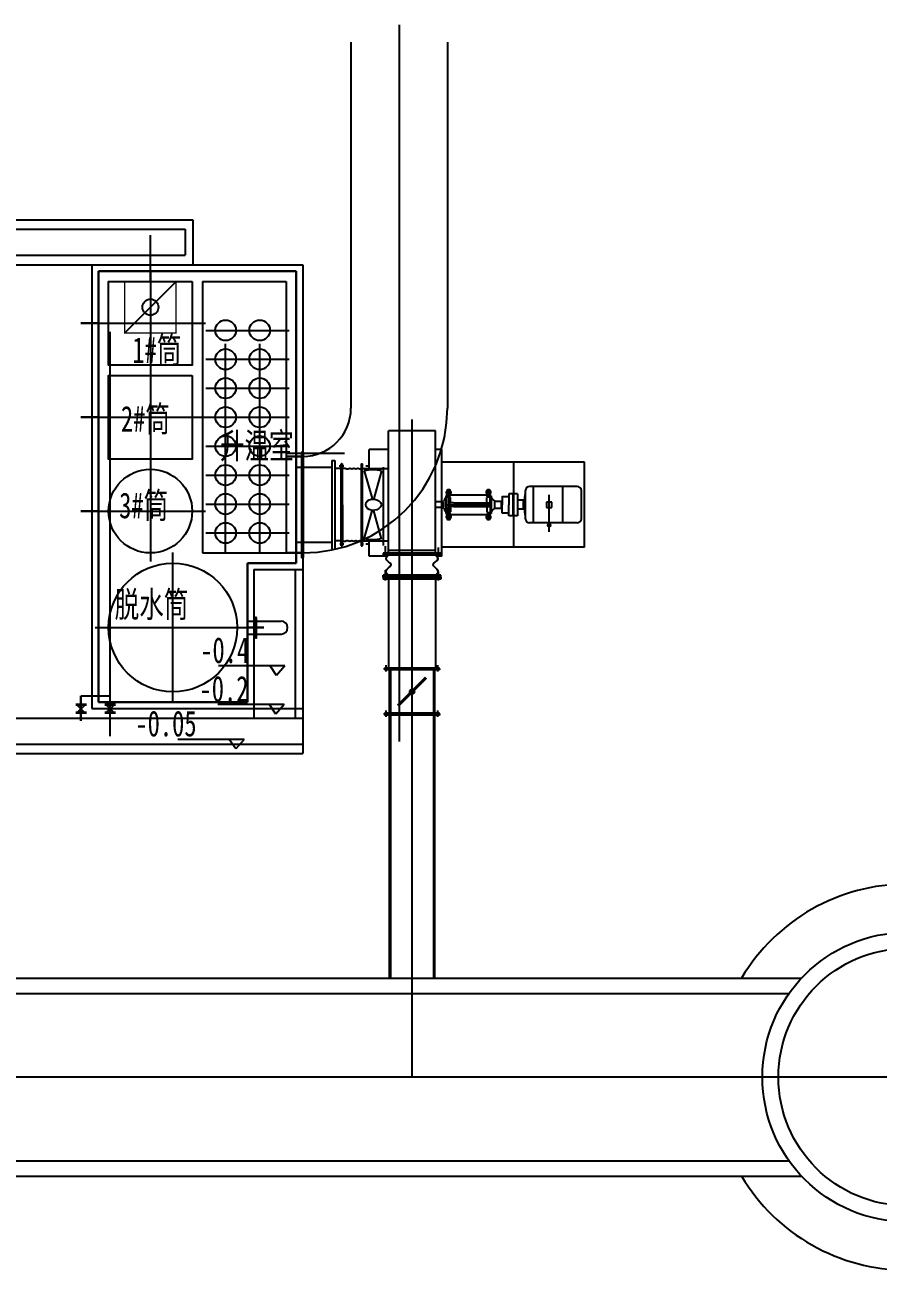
# Model space of a CAD drawing. Extents: x -170 to 1091, y -90 to 504.
# Drawn here: x 209.38 to 222.65, y 46.52 to 65.88 of the extents above; entities that cross this region are included whole.
import ezdxf

# ---------------------------------------------------------------- set-up
doc = ezdxf.new("R2010")
doc.units = 0
doc.header["$LTSCALE"] = 1000
for name, pattern in [('CENTER', [50.8, 31.75, -6.35, 6.35, -6.35]), ('CENTER2', [28.575, 19.05, -3.175, 3.175, -3.175]), ('PF_CENTER', [400, 250, -50, 50, -50])]:
    doc.linetypes.add(name, pattern=pattern)
doc.layers.get('0').update_dxf_attribs({"linetype": 'CONTINUOUS'})
for name, color, linetype in [('01', 7, 'CONTINUOUS'), ('02', 1, 'CONTINUOUS'), ('03', 3, 'CENTER'), ('05', 4, 'PF_CENTER'), ('1A', 7, 'CONTINUOUS'), ('PR', 4, 'CONTINUOUS'), ('建筑各种基础线', 6, 'CONTINUOUS'), ('热媒站中心线', 3, 'CENTER'), ('设备', 4, 'CONTINUOUS')]:
    doc.layers.add(name, color=color, linetype=linetype)
doc.layers.add('EQPT', color=7, linetype='CONTINUOUS', lineweight=40)
doc.styles.get("Standard").update_dxf_attribs({"font": '', "width": 0.75})
doc.styles.get('STANDARD').set_extended_font_data('SimSun')

# ---------------------------------------------------------------- blocks, each defined once
blk = doc.blocks.new('A$C3CAE5930')
at = {"layer": '1A'}
for p, q in [((0, 865, 0), (99, 518, 0)), ((218, 865, 0), (119, 518, 0)), ((87, 507, 0), (130, 507, 0)), ((99, 518, 0), (119, 518, 0)), ((0, 14, 0), (99, 360, 0)), ((87, 372, 0), (130, 372, 0)), ((99, 360, 0), (119, 360, 0)), ((218, 14, 0), (119, 360, 0))]:
    blk.add_line(p, q, dxfattribs=at)
for centre, radius, start, end in [((109, 439, 0), 439, 75.6223, 104.3777), ((87, 439, 0), 67.5, 90, 180), ((130, 417, 0), 90, 14.4775, 90), ((87, 439, 0), 67.5, 180, 270), ((130, 462, 0), 90, 270, 345.5225), ((109, 439, 0), 439, 255.6223, 284.3777)]:
    blk.add_arc(centre, radius, start, end, dxfattribs=at)
blk = doc.blocks.new('A$C214432DA')
at = {"layer": '1A', "xscale": 2.100000000000363, "yscale": 2.100000000000363, "zscale": 2.100000000000363}
blk.add_blockref('A$C3CAE5930', (0, 0, 0), dxfattribs=at)

msp = doc.modelspace()

# ---------------------------------------------------------------- linework, layer by layer
at = {"color": 6, "lineweight": -2}
for p, q in [((211.98924, 62.85093, 0), (211.98924, 62.15093, 0)), ((211.86924, 62.70093, 0), (211.86924, 62.30093, 0)), ((213.57999, 57.41093, 0), (213.57999, 55.10093, 0)), ((213.69999, 57.41093, 0), (213.69999, 54.55093, 0))]:
    msp.add_line(p, q, dxfattribs=at)
at = {"color": 1, "lineweight": 30}
for p, q in [((210.51999, 62.05093, 0), (210.51999, 55.35093, 0)), ((210.51999, 62.05093, 0), (213.59999, 62.05093, 0)), ((213.59999, 62.05093, 0), (213.59999, 57.51093, 0)), ((212.83999, 57.51093, 0), (212.83999, 55.35093, 0)), ((212.83999, 57.51093, 0), (213.59999, 57.51093, 0)), ((210.51999, 55.35093, 0), (212.83999, 55.35093, 0))]:
    msp.add_line(p, q, dxfattribs=at)
at = {"color": 3, "lineweight": -2}
for p, q in [((211.72999, 61.89093, 0), (210.92999, 61.09093, 0)), ((212.83999, 56.61093, 0), (213.36359, 56.61093, 0)), ((212.83999, 56.41093, 0), (213.36359, 56.41093, 0)), ((210.33342, 55.31524, 0), (210.16741, 55.31524, 0)), ((210.33342, 55.30417, 0), (210.16741, 55.30417, 0)), ((210.33342, 55.19218, 0), (210.16741, 55.19218, 0)), ((210.33342, 55.18112, 0), (210.16741, 55.18112, 0)), ((210.30783, 55.30417, 0), (210.19038, 55.19218, 0)), ((210.19109, 55.30417, 0), (210.30618, 55.19218, 0))]:
    msp.add_line(p, q, dxfattribs=at)
at = {"color": 3, "lineweight": 30}
for p, q in [((210.24946, 61.24093, 0), (210.50249, 61.24093, 0)), ((210.24946, 59.78093, 0), (210.50249, 59.78093, 0)), ((210.24946, 58.32093, 0), (210.50249, 58.32093, 0)), ((213.09303, 56.51093, 0), (212.83999, 56.51093, 0)), ((213.09303, 56.51093, 0), (212.83999, 56.51093, 0)), ((210.24946, 55.05948, 0), (210.24946, 55.44791, 0))]:
    msp.add_line(p, q, dxfattribs=at)
at = {"color": 2, "lineweight": 30}
for p, q in [((213.7, 59.17093, 0), (213.43999, 59.17093, 0)), ((213.7, 57.67093, 0), (213.43999, 57.67093, 0))]:
    msp.add_line(p, q, dxfattribs=at)
at = {"color": 0, "lineweight": -3}
for p, q in [((213.4208, 55.91387, 0), (212.39029, 55.91387, 0)), ((213.2903, 55.76546, 0), (213.1913, 55.91387, 0)), ((213.4208, 55.91387, 0), (213.2903, 55.76546, 0)), ((213.40984, 55.3126, 0), (212.37932, 55.3126, 0)), ((213.27933, 55.1642, 0), (213.18033, 55.3126, 0)), ((213.40984, 55.3126, 0), (213.27933, 55.1642, 0)), ((212.78695, 54.77296, 0), (211.75643, 54.77296, 0)), ((212.65644, 54.62456, 0), (212.55744, 54.77296, 0)), ((212.78695, 54.77296, 0), (212.65644, 54.62456, 0))]:
    msp.add_line(p, q, dxfattribs=at)
at = {"color": 2, "lineweight": -2}
for p, q in [((210.78717, 55.31524, 0), (210.62115, 55.31524, 0)), ((210.78717, 55.30417, 0), (210.62115, 55.30417, 0)), ((210.78717, 55.19218, 0), (210.62115, 55.19218, 0)), ((210.78717, 55.18112, 0), (210.62115, 55.18112, 0)), ((210.76157, 55.30417, 0), (210.64412, 55.19218, 0)), ((210.64484, 55.30417, 0), (210.75992, 55.19218, 0))]:
    msp.add_line(p, q, dxfattribs=at)
at = {"color": 6, "lineweight": -2, "const_width": 0.02, "elevation": 0}
msp.add_lwpolyline([(211.72999, 61.89093), (210.92999, 61.89093), (210.92999, 61.09093), (211.72999, 61.09093), (211.72999, 61.89093)], dxfattribs=at)
at = {"color": 2, "lineweight": -2, "const_width": 0.03, "elevation": 0}
msp.add_lwpolyline([(210.70261, 54.81862), (210.70261, 61.11056)], dxfattribs=at)
at = {"color": 0, "elevation": 0}
msp.add_lwpolyline([(213.68049, 59.23488), (213.68049, 57.6024), (213.6931, 57.6024), (213.6931, 59.23488)], close=True, dxfattribs=at)
at = {"color": 2, "lineweight": 30, "elevation": 0}
msp.add_lwpolyline([(213.6931, 59.23488), (213.6931, 57.6024), (213.70571, 57.6024), (213.70571, 59.23488)], close=True, dxfattribs=at)
at = {"color": 3, "lineweight": -2, "elevation": 0}
for points in [[(212.97212, 56.66976), (212.96278, 56.66976), (212.96278, 56.34906), (212.97212, 56.34906)], [(212.98147, 56.66976), (212.97212, 56.66976), (212.97212, 56.34906), (212.98147, 56.34906)]]:
    msp.add_lwpolyline(points, close=True, dxfattribs=at)
at = {"color": 3, "lineweight": -2, "const_width": 0.03, "elevation": 0}
for points in [[(210.24946, 55.44791), (210.70261, 55.44791)], [(210.24946, 55.44791), (210.24946, 55.05948)]]:
    msp.add_lwpolyline(points, dxfattribs=at)
at = {"color": 3, "lineweight": -2}
msp.add_circle((211.32999, 61.49093, 0), 0.125, dxfattribs=at)
msp.add_arc((213.36359, 56.51093, 0), 0.1, 270, 90, dxfattribs=at)
at = {"layer": '01'}
for p, q in [((214.95241, 57.66847, 0), (214.95241, 57.63811, 0)), ((215.84758, 57.66793, 0), (214.95241, 57.66847, 0)), ((215.84758, 57.63757, 0), (214.95241, 57.63811, 0)), ((215.84758, 57.66793, 0), (215.84758, 57.63757, 0)), ((214.95241, 57.29347, 0), (214.95241, 57.32383, 0)), ((215.84758, 57.32329, 0), (214.95241, 57.32383, 0)), ((214.95241, 57.29347, 0), (214.95241, 57.26311, 0)), ((215.84758, 57.29293, 0), (214.95241, 57.29347, 0)), ((215.84758, 57.29293, 0), (215.84758, 57.32329, 0)), ((215.84758, 57.29293, 0), (215.84758, 57.26257, 0)), ((215.84758, 57.26257, 0), (214.95241, 57.26311, 0)), ((215.03437, 57.26311, 0), (215.03437, 55.87863, 0)), ((215.76562, 57.26257, 0), (215.76562, 55.87863, 0)), ((214.97229, 55.86504, 0), (214.97229, 55.87863, 0)), ((214.97229, 55.86504, 0), (214.97229, 55.87863, 0)), ((215.7797, 55.87863, 0), (214.97229, 55.87863, 0)), ((215.8277, 55.87863, 0), (214.97229, 55.87863, 0)), ((214.97229, 55.86504, 0), (214.97229, 55.85145, 0)), ((214.97229, 55.86504, 0), (214.97229, 55.85145, 0)), ((215.7797, 55.86504, 0), (214.97229, 55.86504, 0)), ((215.8277, 55.86504, 0), (214.97229, 55.86504, 0)), ((215.7797, 55.85145, 0), (214.97229, 55.85145, 0)), ((215.8277, 55.85145, 0), (214.97229, 55.85145, 0)), ((215.8277, 55.86504, 0), (215.8277, 55.87863, 0)), ((215.8277, 55.86504, 0), (215.8277, 55.87863, 0)), ((215.8277, 55.86504, 0), (215.8277, 55.85145, 0)), ((215.8277, 55.86504, 0), (215.8277, 55.85145, 0)), ((214.97229, 55.16504, 0), (214.97229, 55.17863, 0)), ((214.97229, 55.16504, 0), (214.97229, 55.17863, 0)), ((215.7797, 55.17863, 0), (214.97229, 55.17863, 0)), ((215.8277, 55.17863, 0), (214.97229, 55.17863, 0)), ((214.97229, 55.16504, 0), (214.97229, 55.15145, 0)), ((214.97229, 55.16504, 0), (214.97229, 55.15145, 0)), ((215.7797, 55.16504, 0), (214.97229, 55.16504, 0)), ((215.8277, 55.16504, 0), (214.97229, 55.16504, 0)), ((214.99684, 55.12592, 0), (214.99684, 55.22444, 0)), ((215.80315, 55.12592, 0), (215.80315, 55.22444, 0)), ((215.8277, 55.16504, 0), (215.8277, 55.17863, 0)), ((215.8277, 55.16504, 0), (215.8277, 55.17863, 0)), ((215.8277, 55.16504, 0), (215.8277, 55.15145, 0)), ((215.8277, 55.16504, 0), (215.8277, 55.15145, 0)), ((215.7797, 55.15145, 0), (214.97229, 55.15145, 0)), ((215.8277, 55.15145, 0), (214.97229, 55.15145, 0))]:
    msp.add_line(p, q, dxfattribs=at)
at = {"layer": '01', "ltscale": 8}
for p, q in [((172.4, 51.06385, 0), (221.4596, 51.06385)), ((172.64, 50.82385, 0), (221.26356, 50.82385)), ((199.4, 48.22385), (221.26356, 48.22385)), ((199.4, 47.98385), (221.4596, 47.98385))]:
    msp.add_line(p, q, dxfattribs=at)
at = {"layer": '01', "const_width": 0.05, "elevation": 0}
for points in [[(215.05599, 55.85145), (215.05599, 55.17863)], [(215.18079, 55.29584), (215.6192, 55.73424)], [(215.74399, 55.85145), (215.74399, 55.17863)]]:
    msp.add_lwpolyline(points, dxfattribs=at)
at = {"layer": '01'}
msp.add_circle((215.39999, 55.51504, 0), 0.0363, dxfattribs=at)
at = {"layer": '01', "ltscale": 10}
for radius in [2.25, 2]:
    msp.add_circle((223.1, 49.52385), radius, dxfattribs=at)
at = {"layer": '01'}
for points in [[(215.03437, 57.32383, 0), (215.01183, 57.34595, 0), (214.95205, 57.40465, 0), (215.1476, 57.48754, 0), (214.95842, 57.56458, 0), (215.01386, 57.61825, 0), (215.03437, 57.63811, 0)], [(215.76562, 57.32329, 0), (215.78816, 57.34541, 0), (215.84794, 57.40411, 0), (215.65239, 57.487, 0), (215.84157, 57.56404, 0), (215.78613, 57.61771, 0), (215.76562, 57.63757, 0)]]:
    msp.add_open_spline(points, degree=3, knots=[0, 0, 0, 0, 0.077547169, 0.205726489, 0.325007281, 0.395055418, 0.395055418, 0.395055418, 0.395055418], dxfattribs=at)
for p in [(214.9951, 55.87863, 0), (214.9951, 55.87863, 0), (215.80489, 55.87863, 0), (215.80489, 55.87863, 0), (214.9951, 55.17863, 0), (214.9951, 55.17863, 0), (215.80489, 55.17863, 0), (215.80489, 55.17863, 0)]:
    msp.add_point(p, dxfattribs=at)
at = {"layer": '02'}
for start, end in [(30.886118, 149.113882), (210.886118, 329.113882)]:
    msp.add_arc((223.1, 49.52385), 3, start, end, dxfattribs=at)
at = {"layer": '03'}
for p, q in [((214.9852, 57.61836, 0), (214.9852, 57.77783, 0)), ((215.81213, 57.61783, 0), (215.81213, 57.75509, 0)), ((214.9852, 57.24336, 0), (214.9852, 57.40283, 0)), ((215.81213, 57.24283, 0), (215.81213, 57.38009, 0))]:
    msp.add_line(p, q, dxfattribs=at)
at = {"layer": '05', "ltscale": 8}
for p, q in [((215.2, 65.87838, 0), (215.2, 54.73997, 0)), ((246.8, 49.52385, 0), (199.4, 49.52385))]:
    msp.add_line(p, q, dxfattribs=at)
at = {"layer": 'EQPT', "linetype": 'CENTER2', "lineweight": -2, "ltscale": 5}
for p, q in [((214.45, 65.60982, 0), (214.45, 59.92093, 0)), ((215.95, 65.60982, 0), (215.95, 59.92093, 0)), ((214.45, 61.9181, 0), (214.45, 59.92093, 0)), ((215.95, 61.9181, 0), (215.95, 59.92093, 0))]:
    msp.add_line(p, q, dxfattribs=at)
for radius in [0.75, 2.25]:
    msp.add_arc((213.7, 59.92093, 0), radius, 270, 0, dxfattribs=at)
at = {"layer": 'PR'}
msp.add_line((215.05599, 51.06385, 0), (215.74399, 51.06385, 0), dxfattribs=at)
at = {"layer": '建筑各种基础线', "ltscale": 250}
for p, q in [((168.85, 62.85093, 0), (209.98924, 62.85093, 0)), ((170.56088, 62.85093, 0), (211.98924, 62.85093, 0)), ((168.85, 62.70093, 0), (209.86924, 62.70093, 0)), ((170.71088, 62.70093, 0), (211.86924, 62.70093, 0)), ((168.26999, 62.30093, 0), (209.86924, 62.30093, 0)), ((168.41999, 62.15093, 0), (209.98924, 62.15093, 0)), ((171.11088, 62.30093, 0), (211.86924, 62.30093, 0)), ((171.26088, 62.15093, 0), (212.83012, 62.15093, 0)), ((210.41999, 62.15093, 0), (213.69999, 62.15093, 0)), ((210.41999, 62.15093, 0), (210.41999, 55.25093, 0)), ((213.69999, 62.15093, 0), (213.69999, 57.41093, 0)), ((212.93999, 57.41093, 0), (212.93999, 55.10093, 0)), ((212.93999, 57.41093, 0), (213.69999, 57.41093, 0)), ((210.41999, 55.25093, 0), (213.69999, 55.25093, 0)), ((168.26999, 55.10093, 0), (213.69999, 55.10093, 0)), ((168.26999, 54.70093, 0), (213.69999, 54.70093, 0)), ((168.41999, 54.55093, 0), (213.69999, 54.55093, 0))]:
    msp.add_line(p, q, dxfattribs=at)
at = {"layer": '建筑各种基础线'}
for p, q in [((215.03437, 59.28093, 0), (214.73399, 59.28093, 0)), ((214.73399, 58.98343, 0), (214.73399, 59.28093, 0)), ((215.86399, 59.28093, 0), (215.76562, 59.28093, 0)), ((215.86399, 57.62093, 0), (215.86399, 59.28093, 0)), ((218.08399, 59.08093, 0), (215.86399, 59.08093, 0)), ((216.98399, 57.76093, 0), (216.98399, 59.08093, 0)), ((218.08399, 57.76093, 0), (218.08399, 59.08093, 0)), ((214.73399, 57.62093, 0), (214.73399, 57.85843, 0)), ((218.08399, 57.76093, 0), (215.86399, 57.76093, 0)), ((215.01716, 57.62093, 0), (214.73399, 57.62093, 0)), ((215.86399, 57.62093, 0), (215.78233, 57.62093, 0))]:
    msp.add_line(p, q, dxfattribs=at)
at = {"layer": '热媒站中心线', "ltscale": 20}
for p, q in [((211.32999, 61.89093, 0), (211.32999, 62.611, 0)), ((211.32999, 62.05093, 0), (211.32999, 57.53934, 0)), ((210.51999, 61.24093, 0), (212.18947, 61.24093, 0)), ((212.18999, 61.13093, 0), (213.48999, 61.13093, 0)), ((212.49999, 57.67093, 0), (212.49999, 60.9233, 0)), ((213.02999, 57.67093, 0), (213.02999, 60.9233, 0)), ((212.18999, 60.68093, 0), (213.48999, 60.68093, 0)), ((212.18999, 60.23093, 0), (213.48999, 60.23093, 0)), ((210.51999, 59.78093, 0), (212.18947, 59.78093, 0)), ((212.18999, 59.78093, 0), (213.48999, 59.78093, 0)), ((212.18999, 59.33093, 0), (213.48999, 59.33093, 0)), ((212.18999, 59.33093, 0), (213.48999, 59.33093, 0)), ((213.43999, 59.22093, 0), (214.34999, 59.22093, 0)), ((213.43999, 59.22093, 0), (214.34999, 59.22093, 0)), ((212.18999, 58.88093, 0), (213.48999, 58.88093, 0)), ((215.96986, 58.66203, 0), (215.96986, 58.18262, 0)), ((216.58986, 58.55545, 0), (216.58986, 58.66916, 0)), ((215.92544, 58.61482, 0), (216.01429, 58.61482, 0)), ((216.54544, 58.61482, 0), (216.63429, 58.61482, 0)), ((217.53298, 57.99998, 0), (217.53298, 58.57258, 0)), ((210.51999, 58.32093, 0), (212.18947, 58.32093, 0)), ((212.18999, 58.43093, 0), (213.48999, 58.43093, 0)), ((216.58986, 58.28642, 0), (216.58986, 58.1727, 0)), ((215.92544, 58.22705, 0), (216.01429, 58.22705, 0)), ((216.54544, 58.22705, 0), (216.63429, 58.22705, 0)), ((212.18999, 57.98093, 0), (213.48999, 57.98093, 0)), ((211.67999, 55.35093, 0), (211.67999, 57.67631, 0)), ((210.47276, 56.51093, 0), (212.83999, 56.51093, 0)), ((214.99684, 55.82592, 0), (214.99684, 55.92444, 0)), ((215.80315, 55.82592, 0), (215.80315, 55.92444, 0)), ((214.99684, 55.12592, 0), (214.99684, 55.22444, 0)), ((215.80315, 55.12592, 0), (215.80315, 55.22444, 0))]:
    msp.add_line(p, q, dxfattribs=at)
at = {"layer": '热媒站中心线', "ltscale": 5}
msp.add_line((215.39999, 49.52385, 0), (215.39999, 59.74593, 0), dxfattribs=at)
at = {"layer": '设备'}
for p, q in [((212.13999, 61.89093, 0), (212.13999, 57.67093, 0)), ((212.13999, 61.89093, 0), (213.43999, 61.89093, 0)), ((213.43999, 61.89093, 0), (213.43999, 57.67093, 0)), ((215.03437, 57.66793, 0), (215.03437, 59.57093, 0)), ((215.76562, 59.57093, 0), (215.03437, 59.57093, 0)), ((215.76562, 57.66793, 0), (215.76562, 59.57093, 0)), ((214.14999, 59.10593, 0), (214.14999, 57.73593, 0)), ((214.14999, 59.10593, 0), (214.19999, 59.10593, 0)), ((214.19999, 59.10593, 0), (214.19999, 57.73593, 0)), ((214.2983, 57.78317, 0), (214.2983, 59.05817, 0)), ((214.3073, 59.05817, 0), (214.2983, 59.05817, 0)), ((214.2983, 57.79041, 0), (214.2983, 59.05093, 0)), ((214.3073, 57.78343, 0), (214.3073, 59.05843, 0)), ((214.3073, 59.05843, 0), (214.3073, 58.41602, 0)), ((214.3073, 59.05843, 0), (214.3163, 59.05843, 0)), ((214.3073, 57.78317, 0), (214.3073, 59.05817, 0)), ((214.3073, 59.05817, 0), (214.3073, 58.41576, 0)), ((214.3073, 59.05817, 0), (214.3073, 58.42093, 0)), ((214.3073, 57.7855, 0), (214.3073, 59.04602, 0)), ((214.3073, 57.78523, 0), (214.3073, 59.04576, 0)), ((214.3163, 57.78343, 0), (214.3163, 59.05843, 0)), ((214.3163, 57.7855, 0), (214.3163, 59.04602, 0)), ((214.6108, 59.05838, 0), (214.6108, 57.78338, 0)), ((214.6108, 59.05838, 0), (214.6198, 59.05838, 0)), ((214.6198, 59.05843, 0), (214.6198, 57.78343, 0)), ((214.6198, 59.05843, 0), (214.6288, 59.05843, 0)), ((214.6198, 57.78338, 0), (214.6198, 59.05838, 0)), ((214.6198, 57.78545, 0), (214.6198, 59.04597, 0)), ((214.6288, 57.78343, 0), (214.6288, 59.05843, 0)), ((214.6288, 57.7855, 0), (214.6288, 59.04602, 0)), ((213.59999, 59.00593, 0), (214.14999, 59.00593, 0)), ((213.59999, 59.00593, 0), (214.14999, 59.00593, 0)), ((214.2983, 58.98526, 0), (214.19999, 58.98526, 0)), ((214.2686, 59.02718, 0), (214.32759, 59.02718, 0)), ((214.2686, 59.02692, 0), (214.32759, 59.02692, 0)), ((214.2776, 59.02718, 0), (214.33659, 59.02718, 0)), ((214.60063, 59.02718, 0), (214.64212, 59.02718, 0)), ((214.6288, 58.98343, 0), (215.03437, 58.98343, 0)), ((214.6822, 59.02713, 0), (214.72369, 59.02713, 0)), ((214.95752, 57.7855, 0), (214.95752, 59.00241, 0)), ((217.97111, 58.70218, 0), (217.22736, 58.70218, 0)), ((217.28736, 58.13968, 0), (217.28736, 58.70218, 0)), ((217.74754, 58.13968, 0), (217.74754, 58.70218, 0)), ((215.87509, 58.46615, 0), (215.76562, 58.46615, 0)), ((215.87466, 58.4643, 0), (215.87466, 58.37756, 0)), ((215.87889, 58.46853, 0), (215.88052, 58.46853, 0)), ((215.88841, 58.46159, 0), (215.88841, 58.38027, 0)), ((215.92649, 58.55876, 0), (215.92649, 58.28311, 0)), ((215.93496, 58.55875, 0), (215.92649, 58.55875, 0)), ((215.93497, 58.56299, 0), (215.93497, 58.27888, 0)), ((215.99631, 58.57674, 0), (215.94342, 58.57674, 0)), ((215.94342, 58.57567, 0), (215.94342, 58.57674, 0)), ((215.94342, 58.57674, 0), (215.94342, 58.57567, 0)), ((215.94342, 58.45584, 0), (215.94342, 58.53231, 0)), ((215.94791, 58.57356, 0), (215.9927, 58.57356, 0)), ((215.94871, 58.57674, 0), (215.94871, 58.57891, 0)), ((215.95029, 58.54289, 0), (215.95029, 58.54606, 0)), ((215.98943, 58.54606, 0), (215.95029, 58.54606, 0)), ((215.95029, 58.54289, 0), (215.98943, 58.54289, 0)), ((215.95156, 58.54606, 0), (215.95156, 58.56299, 0)), ((215.98816, 58.56299, 0), (215.95156, 58.56299, 0)), ((215.96986, 58.59366, 0), (215.95929, 58.59271, 0)), ((215.95929, 58.59271, 0), (215.98044, 58.59271, 0)), ((215.95929, 58.56933, 0), (215.95929, 58.56299, 0)), ((215.98044, 58.56933, 0), (215.95929, 58.56933, 0)), ((215.96077, 58.54606, 0), (215.96077, 58.56299, 0)), ((215.98044, 58.59271, 0), (215.96986, 58.59366, 0)), ((215.97896, 58.54606, 0), (215.97896, 58.56299, 0)), ((215.98044, 58.56933, 0), (215.98044, 58.56299, 0)), ((215.98816, 58.54606, 0), (215.98816, 58.56299, 0)), ((215.98943, 58.54289, 0), (215.98943, 58.54606, 0)), ((215.99102, 58.57674, 0), (215.99102, 58.57891, 0)), ((215.99631, 58.57674, 0), (215.99631, 58.57568, 0)), ((215.99631, 58.45584, 0), (215.99631, 58.53231, 0)), ((215.99842, 58.57356, 0), (216.56262, 58.57356, 0)), ((216.61631, 58.57674, 0), (216.56342, 58.57674, 0)), ((216.56342, 58.57567, 0), (216.56342, 58.57674, 0)), ((216.56342, 58.45584, 0), (216.56342, 58.53231, 0)), ((216.56791, 58.57356, 0), (216.6127, 58.57356, 0)), ((216.56871, 58.57674, 0), (216.56871, 58.57891, 0)), ((216.57029, 58.54289, 0), (216.57029, 58.54606, 0)), ((216.60943, 58.54606, 0), (216.57029, 58.54606, 0)), ((216.57029, 58.54289, 0), (216.60943, 58.54289, 0)), ((216.57156, 58.54606, 0), (216.57156, 58.56299, 0)), ((216.60816, 58.56299, 0), (216.57156, 58.56299, 0)), ((216.58986, 58.59366, 0), (216.57928, 58.59271, 0)), ((216.57928, 58.59271, 0), (216.60044, 58.59271, 0)), ((216.57928, 58.56933, 0), (216.57928, 58.56299, 0)), ((216.60044, 58.56933, 0), (216.57928, 58.56933, 0)), ((216.58077, 58.54606, 0), (216.58077, 58.56299, 0)), ((216.60044, 58.59271, 0), (216.58986, 58.59366, 0)), ((216.59896, 58.54606, 0), (216.59896, 58.56299, 0)), ((216.60044, 58.56933, 0), (216.60044, 58.56299, 0)), ((216.60816, 58.54606, 0), (216.60816, 58.56299, 0)), ((216.60943, 58.54289, 0), (216.60943, 58.54606, 0)), ((216.61102, 58.57674, 0), (216.61102, 58.57891, 0)), ((216.61631, 58.57674, 0), (216.61631, 58.57382, 0)), ((216.61631, 58.45584, 0), (216.61631, 58.53231, 0)), ((216.6216, 58.55875, 0), (216.6216, 58.27888, 0)), ((216.6216, 58.55875, 0), (216.63006, 58.55875, 0)), ((216.63006, 58.55876, 0), (216.63006, 58.28311, 0)), ((216.68189, 58.47961, 0), (216.68189, 58.36226, 0)), ((216.68189, 58.47751, 0), (216.78989, 58.47751, 0)), ((216.78989, 58.36435, 0), (216.78989, 58.47751, 0)), ((216.78989, 58.4583, 0), (216.80187, 58.4583, 0)), ((216.80187, 58.55176, 0), (216.80187, 58.42439, 0)), ((216.90366, 58.54485, 0), (216.80187, 58.54485, 0)), ((216.80187, 58.54485, 0), (216.80187, 58.41748, 0)), ((216.90366, 58.58922, 0), (216.90366, 58.41748, 0)), ((216.96735, 58.58922, 0), (216.90366, 58.58922, 0)), ((216.96735, 58.58922, 0), (216.96735, 58.24574, 0)), ((216.9736, 58.24588, 0), (216.9736, 58.58923, 0)), ((217.03937, 58.58923, 0), (216.9736, 58.58923, 0)), ((217.03937, 58.58923, 0), (217.03937, 58.24588, 0)), ((217.13464, 58.49286, 0), (217.03937, 58.49286, 0)), ((217.13464, 58.34911, 0), (217.13464, 58.49286, 0)), ((217.15236, 58.45843, 0), (217.13464, 58.45843, 0)), ((217.15236, 58.29593, 0), (217.15236, 58.54593, 0)), ((217.15861, 58.54593, 0), (217.15236, 58.54593, 0)), ((217.15236, 58.32718, 0), (217.15236, 58.51468, 0)), ((217.15236, 58.32906, 0), (217.15236, 58.51281, 0)), ((217.15236, 58.42093, 0), (217.15236, 58.49968, 0)), ((217.15861, 58.26468, 0), (217.15861, 58.57718, 0)), ((217.16486, 58.57718, 0), (217.15861, 58.57718, 0)), ((217.16486, 58.20218, 0), (217.16486, 58.63968, 0)), ((217.57585, 58.45759, 0), (217.49175, 58.45759, 0)), ((217.49175, 58.45759, 0), (217.49175, 58.3782, 0)), ((217.52923, 58.472, 0), (217.53673, 58.472, 0)), ((217.52923, 58.45759, 0), (217.52923, 58.472, 0)), ((217.53673, 58.45759, 0), (217.53673, 58.472, 0)), ((217.57585, 58.3782, 0), (217.57585, 58.45759, 0)), ((218.03361, 58.20218, 0), (218.03361, 58.63968, 0)), ((214.2983, 58.42584, 0), (214.2983, 57.85334, 0)), ((214.3073, 58.42093, 0), (214.3073, 57.84593, 0)), ((214.3073, 57.78834, 0), (214.3073, 58.42093, 0)), ((214.3073, 58.42067, 0), (214.3073, 57.84567, 0)), ((214.3073, 57.78343, 0), (214.3073, 58.41602, 0)), ((214.3073, 57.78343, 0), (214.3073, 58.41602, 0)), ((214.3073, 57.78317, 0), (214.3073, 58.41576, 0)), ((214.3073, 57.78317, 0), (214.3073, 58.41576, 0)), ((214.3163, 58.42093, 0), (214.3163, 57.84593, 0)), ((214.3163, 57.78343, 0), (214.3163, 58.41602, 0)), ((215.87509, 58.37571, 0), (215.76562, 58.37571, 0)), ((215.87889, 58.37333, 0), (215.88052, 58.37333, 0)), ((215.93496, 58.28311, 0), (215.92649, 58.28311, 0)), ((215.93496, 58.42093, 0), (216.08317, 58.42093, 0)), ((215.93496, 58.42093, 0), (216.08317, 58.42093, 0)), ((215.94342, 58.38603, 0), (215.94342, 58.30955, 0)), ((215.94342, 58.26619, 0), (215.94342, 58.26513, 0)), ((215.94342, 58.26513, 0), (215.94342, 58.26619, 0)), ((215.99631, 58.26513, 0), (215.94342, 58.26513, 0)), ((215.94791, 58.2683, 0), (215.9927, 58.2683, 0)), ((215.94871, 58.26513, 0), (215.94871, 58.26295, 0)), ((215.95029, 58.29898, 0), (215.95029, 58.2958, 0)), ((215.95029, 58.29898, 0), (215.98943, 58.29898, 0)), ((215.98943, 58.2958, 0), (215.95029, 58.2958, 0)), ((215.95156, 58.2958, 0), (215.95156, 58.27888, 0)), ((215.98816, 58.27888, 0), (215.95156, 58.27888, 0)), ((215.95929, 58.27253, 0), (215.95929, 58.27888, 0)), ((215.98044, 58.27253, 0), (215.95929, 58.27253, 0)), ((215.96077, 58.2958, 0), (215.96077, 58.27888, 0)), ((215.97896, 58.2958, 0), (215.97896, 58.27888, 0)), ((215.98044, 58.27253, 0), (215.98044, 58.27888, 0)), ((215.98816, 58.2958, 0), (215.98816, 58.27888, 0)), ((215.98943, 58.29898, 0), (215.98943, 58.2958, 0)), ((215.99102, 58.26513, 0), (215.99102, 58.26295, 0)), ((215.99631, 58.38603, 0), (215.99631, 58.30955, 0)), ((215.99631, 58.26513, 0), (215.99631, 58.26619, 0)), ((215.99842, 58.2683, 0), (216.56262, 58.2683, 0)), ((216.04476, 58.44738, 0), (216.00477, 58.44738, 0)), ((216.04476, 58.39449, 0), (216.00477, 58.39449, 0)), ((216.04476, 58.44738, 0), (216.6216, 58.44738, 0)), ((216.04476, 58.39449, 0), (216.6216, 58.39449, 0)), ((216.07471, 58.42093, 0), (216.6216, 58.42093, 0)), ((216.07471, 58.42093, 0), (216.6216, 58.42093, 0)), ((216.56342, 58.38603, 0), (216.56342, 58.30955, 0)), ((216.56342, 58.26619, 0), (216.56342, 58.26513, 0)), ((216.61631, 58.26513, 0), (216.56342, 58.26513, 0)), ((216.56791, 58.2683, 0), (216.6127, 58.2683, 0)), ((216.56871, 58.26513, 0), (216.56871, 58.26295, 0)), ((216.57029, 58.29898, 0), (216.57029, 58.2958, 0)), ((216.57029, 58.29898, 0), (216.60943, 58.29898, 0)), ((216.60943, 58.2958, 0), (216.57029, 58.2958, 0)), ((216.57156, 58.2958, 0), (216.57156, 58.27888, 0)), ((216.60816, 58.27888, 0), (216.57156, 58.27888, 0)), ((216.57928, 58.27253, 0), (216.57928, 58.27888, 0)), ((216.60044, 58.27253, 0), (216.57928, 58.27253, 0)), ((216.58077, 58.2958, 0), (216.58077, 58.27888, 0)), ((216.59896, 58.2958, 0), (216.59896, 58.27888, 0)), ((216.60044, 58.27253, 0), (216.60044, 58.27888, 0)), ((216.60816, 58.2958, 0), (216.60816, 58.27888, 0)), ((216.60943, 58.29898, 0), (216.60943, 58.2958, 0)), ((216.61102, 58.26513, 0), (216.61102, 58.26295, 0)), ((216.61631, 58.38603, 0), (216.61631, 58.30955, 0)), ((216.61631, 58.26513, 0), (216.61631, 58.26804, 0)), ((216.6216, 58.28311, 0), (216.63006, 58.28311, 0)), ((216.68189, 58.36435, 0), (216.78989, 58.36435, 0)), ((216.78989, 58.38356, 0), (216.80187, 58.38356, 0)), ((216.80187, 58.2901, 0), (216.80187, 58.41748, 0)), ((216.90366, 58.2901, 0), (216.80187, 58.2901, 0)), ((216.90366, 58.24574, 0), (216.90366, 58.41748, 0)), ((217.13464, 58.34911, 0), (217.03937, 58.34911, 0)), ((217.15236, 58.38343, 0), (217.13464, 58.38343, 0)), ((217.15236, 58.42093, 0), (217.15236, 58.34218, 0)), ((217.15861, 58.29593, 0), (217.15236, 58.29593, 0)), ((217.16486, 58.26468, 0), (217.15861, 58.26468, 0)), ((217.49175, 58.3782, 0), (217.57585, 58.3782, 0)), ((215.96986, 58.2482, 0), (215.95929, 58.24916, 0)), ((215.95929, 58.24916, 0), (215.98044, 58.24916, 0)), ((215.98044, 58.24916, 0), (215.96986, 58.2482, 0)), ((216.58986, 58.2482, 0), (216.57928, 58.24916, 0)), ((216.57928, 58.24916, 0), (216.60044, 58.24916, 0)), ((216.60044, 58.24916, 0), (216.58986, 58.2482, 0)), ((216.96735, 58.24574, 0), (216.90366, 58.24574, 0)), ((217.03937, 58.24588, 0), (216.9736, 58.24588, 0)), ((217.97111, 58.13968, 0), (217.22736, 58.13968, 0)), ((217.50039, 58.10218, 0), (217.56632, 58.10218, 0)), ((217.51423, 58.13343, 0), (217.51423, 58.13968, 0)), ((217.51423, 58.13343, 0), (217.52361, 58.12718, 0)), ((217.51423, 58.13343, 0), (217.55173, 58.13343, 0)), ((217.52361, 58.12718, 0), (217.54236, 58.12718, 0)), ((217.55173, 58.13343, 0), (217.54236, 58.12718, 0)), ((217.55173, 58.13343, 0), (217.55173, 58.13968, 0)), ((213.59999, 57.83593, 0), (214.14999, 57.83593, 0)), ((213.59999, 57.83593, 0), (214.14999, 57.83593, 0)), ((214.2983, 57.8566, 0), (214.19999, 57.8566, 0)), ((214.27583, 57.81468, 0), (214.32759, 57.81468, 0)), ((214.27583, 57.81442, 0), (214.32759, 57.81442, 0)), ((214.28483, 57.81468, 0), (214.33659, 57.81468, 0)), ((214.3073, 57.78317, 0), (214.2983, 57.78317, 0)), ((214.3073, 57.78343, 0), (214.3163, 57.78343, 0)), ((214.60063, 57.81468, 0), (214.64571, 57.81468, 0)), ((214.6108, 57.78338, 0), (214.6198, 57.78338, 0)), ((214.6198, 57.78343, 0), (214.6288, 57.78343, 0)), ((214.6288, 57.85843, 0), (215.03437, 57.85843, 0)), ((214.6822, 57.81463, 0), (214.72728, 57.81463, 0)), ((215.76562, 57.70801, 0), (215.03437, 57.70801, 0)), ((215.76562, 57.70801, 0), (215.03437, 57.70801, 0)), ((212.13999, 57.67093, 0), (213.43999, 57.67093, 0)), ((214.97187, 57.66843, 0), (215.82812, 57.66843, 0)), ((215.03437, 57.66843, 0), (215.82812, 57.66843, 0))]:
    msp.add_line(p, q, dxfattribs=at)
at = {"layer": '设备', "elevation": 0}
for points in [[(211.97999, 61.89093), (211.97999, 60.59093), (210.67999, 60.59093), (210.67999, 61.89093)], [(211.97999, 60.43093), (211.97999, 59.13093), (210.67999, 59.13093), (210.67999, 60.43093)]]:
    msp.add_lwpolyline(points, close=True, dxfattribs=at)
at = {"layer": '设备', "const_width": 0.05, "elevation": 0}
for points in [[(215.05599, 55.15145), (215.05599, 54.47303)], [(215.05599, 55.15145), (215.05599, 51.06385)], [(215.74399, 55.15083), (215.74399, 54.47303)], [(215.74399, 55.15083), (215.74399, 51.06385)]]:
    msp.add_lwpolyline(points, dxfattribs=at)
at = {"layer": '设备'}
for centre, radius in [((212.49999, 61.13093, 0), 0.16), ((213.02999, 61.13093, 0), 0.16), ((212.49999, 60.68093, 0), 0.16), ((213.02999, 60.68093, 0), 0.16), ((212.49999, 60.23093, 0), 0.16), ((213.02999, 60.23093, 0), 0.16), ((212.49999, 59.78093, 0), 0.16), ((213.02999, 59.78093, 0), 0.16), ((212.49999, 59.33093, 0), 0.16), ((213.02999, 59.33093, 0), 0.16), ((212.49999, 58.88093, 0), 0.16), ((213.02999, 58.88093, 0), 0.16), ((211.32999, 58.32093, 0), 0.65), ((212.49999, 58.43093, 0), 0.16), ((213.02999, 58.43093, 0), 0.16), ((215.96986, 58.61482, 0), 0.02116), ((216.58986, 58.61482, 0), 0.02116), ((212.49999, 57.98093, 0), 0.16), ((213.02999, 57.98093, 0), 0.16), ((215.96986, 58.22705, 0), 0.02116), ((216.58986, 58.22705, 0), 0.02116), ((217.53298, 58.10218, 0), 0.025), ((217.53298, 58.10218, 0), 0.01875), ((211.67999, 56.51093, 0), 1)]:
    msp.add_circle(centre, radius, dxfattribs=at)
for centre, radius, start, end in [((215.96986, 58.61482, 0), 0.03808, 309.520936, 230.479064), ((216.58986, 58.61482, 0), 0.03808, 309.520936, 230.479064), ((217.22736, 58.63968, 0), 0.0625, 168.520151, 180), ((217.22736, 58.63968, 0), 0.0625, 90, 168.520151), ((217.97111, 58.63968, 0), 0.0625, 0, 90), ((215.87889, 58.4643, 0), 0.00423, 90, 180), ((215.88052, 58.4844, 0), 0.01587, 270, 319.042635), ((216.03466, 58.42868, 0), 0.14921, 138.583093, 162.320268), ((215.92226, 58.53159, 0), 0.00423, 276.853793, 0), ((215.93496, 58.45584, 0), 0.00846, 270, 0), ((215.94555, 58.56299, 0), 0.01058, 112.697603, 180), ((215.94024, 58.57567, 0), 0.00317, 292.697111, 0), ((215.94025, 58.57567, 0), 0.00317, 318.366149, 0), ((215.954, 58.53231, 0), 0.01058, 90, 180), ((215.94025, 58.57891, 0), 0.00846, 0, 50.477922), ((215.95505, 58.59271, 0), 0.00423, 270, 0), ((215.98467, 58.59271, 0), 0.00423, 180, 270), ((215.98573, 58.53231, 0), 0.01058, 0, 90), ((215.99948, 58.57891, 0), 0.00846, 129.522078, 180), ((215.99842, 58.57568, 0), 0.00212, 180, 270), ((216.00477, 58.45584, 0), 0.00846, 180, 270), ((216.55496, 58.45584, 0), 0.00846, 270, 0), ((216.56024, 58.57567, 0), 0.00317, 318.366149, 0), ((216.574, 58.53231, 0), 0.01058, 90, 180), ((216.56024, 58.57891, 0), 0.00846, 0, 50.477922), ((216.57505, 58.59271, 0), 0.00423, 270, 0), ((216.60467, 58.59271, 0), 0.00423, 180, 270), ((216.60573, 58.53231, 0), 0.01058, 0, 90), ((216.61948, 58.57891, 0), 0.00846, 129.522078, 180), ((216.61948, 58.57382, 0), 0.00317, 180, 232.020816), ((216.62477, 58.45584, 0), 0.00846, 180, 247.971927), ((216.61102, 58.56299, 0), 0.01058, 0, 52.020428), ((216.63429, 58.53159, 0), 0.00423, 180, 263.146207), ((216.73302, 58.57918, 0), 0.11194, 207.561339, 242.821935), ((215.87889, 58.37756, 0), 0.00423, 180, 270), ((215.88052, 58.35747, 0), 0.01587, 40.957365, 90), ((216.03466, 58.41318, 0), 0.14921, 197.679732, 221.416907), ((215.92226, 58.31027, 0), 0.00423, 0, 83.146207), ((215.93496, 58.38603, 0), 0.00846, 0, 90), ((215.94555, 58.27888, 0), 0.01058, 180, 247.302397), ((215.94024, 58.26619, 0), 0.00317, 0, 67.302889), ((215.94025, 58.26619, 0), 0.00317, 0, 41.633851), ((215.954, 58.30956, 0), 0.01058, 180, 270), ((215.94025, 58.26295, 0), 0.00846, 309.522078, 0), ((215.98573, 58.30956, 0), 0.01058, 270, 0), ((215.99948, 58.26295, 0), 0.00846, 180, 230.477922), ((216.00477, 58.38603, 0), 0.00846, 90, 180), ((215.99842, 58.26619, 0), 0.00212, 90, 180), ((216.55496, 58.38603, 0), 0.00846, 0, 90), ((216.56024, 58.26619, 0), 0.00317, 0, 41.633851), ((216.574, 58.30956, 0), 0.01058, 180, 270), ((216.56024, 58.26295, 0), 0.00846, 309.522078, 0), ((216.60573, 58.30956, 0), 0.01058, 270, 0), ((216.61948, 58.26295, 0), 0.00846, 180, 230.477922), ((216.62477, 58.38603, 0), 0.00846, 112.028073, 180), ((216.61948, 58.26804, 0), 0.00317, 127.979184, 180), ((216.61102, 58.27888, 0), 0.01058, 307.979572, 0), ((216.63429, 58.31027, 0), 0.00423, 96.853793, 180), ((216.73302, 58.26268, 0), 0.11194, 117.178065, 152.438661), ((215.96986, 58.22705, 0), 0.03808, 129.520936, 50.479064), ((215.95505, 58.24916, 0), 0.00423, 0, 90), ((215.98467, 58.24916, 0), 0.00423, 90, 180), ((216.58986, 58.22705, 0), 0.03808, 129.520936, 50.479064), ((216.57505, 58.24916, 0), 0.00423, 0, 90), ((216.60467, 58.24916, 0), 0.00423, 90, 180), ((217.22736, 58.20218, 0), 0.0625, 180, 191.479849), ((217.22736, 58.20218, 0), 0.0625, 191.479849, 270), ((217.97111, 58.20218, 0), 0.0625, 270, 0)]:
    msp.add_arc(centre, radius, start, end, dxfattribs=at)
for points, knots in [([(214.3163, 58.98549, 0), (214.32346, 58.98696, 0), (214.35294, 58.99348, 0), (214.36676, 58.98363, 0), (214.40294, 58.9699, 0), (214.43194, 59.00093, 0), (214.46364, 58.96505, 0), (214.49481, 59.00198, 0), (214.52592, 58.96511, 0), (214.55781, 59.00066, 0), (214.58361, 58.9735, 0), (214.60529, 58.97594, 0), (214.6108, 58.98343, 0)], [8.29850418, 8.29850418, 8.29850418, 8.29850418, 18.4889156, 43.98401317, 69.47911073, 96.40493477, 123.33075881, 150.25658284, 177.18240688, 204.10823091, 231.03405495, 249.52297055, 249.52297055, 249.52297055, 249.52297055]), ([(214.3163, 57.8566, 0), (214.32258, 57.8551, 0), (214.35282, 57.8483, 0), (214.36676, 57.85824, 0), (214.40294, 57.87197, 0), (214.43194, 57.84094, 0), (214.46364, 57.87682, 0), (214.49481, 57.83988, 0), (214.52592, 57.87675, 0), (214.55781, 57.8412, 0), (214.58361, 57.86837, 0), (214.60529, 57.86593, 0), (214.6108, 57.85843, 0)], [7.76773473, 7.76773473, 7.76773473, 7.76773473, 18.4889156, 43.98401317, 69.47911073, 96.40493477, 123.33075881, 150.25658284, 177.18240688, 204.10823091, 231.03405495, 249.52297055, 249.52297055, 249.52297055, 249.52297055])]:
    msp.add_open_spline(points, degree=3, knots=knots, dxfattribs=at)

# ---------------------------------------------------------------- block references
at = {"layer": '设备', "xscale": -0.0005919230771251, "yscale": 0.0005919230771251, "zscale": 0.0005919230769231, "rotation": 180}
msp.add_blockref('A$C214432DA', (214.65578, 58.96708, 0), dxfattribs=at)

# ---------------------------------------------------------------- texts
at = {"layer": 'EQPT', "linetype": 'CENTER2', "lineweight": -2, "ltscale": 5, "oblique": 360, "width": 0.7}
for s, p in [('1#筒', (211.04889, 60.62553, 0)), ('2#筒', (210.8714, 59.55602, 0)), ('升温室', (212.41199, 59.1374, 0)), ('3#筒', (210.84391, 58.20994, 0)), ('脱水筒', (210.77394, 56.67157, 0)), ('-0.4', (212.105, 55.96011, 0)), ('-0.2', (212.09403, 55.35885, 0)), ('-0.05', (211.09614, 54.81921, 0))]:
    msp.add_text(s, height=0.4, rotation=359.997141, dxfattribs=at).set_placement(p)

doc.saveas('drawing.dxf')
